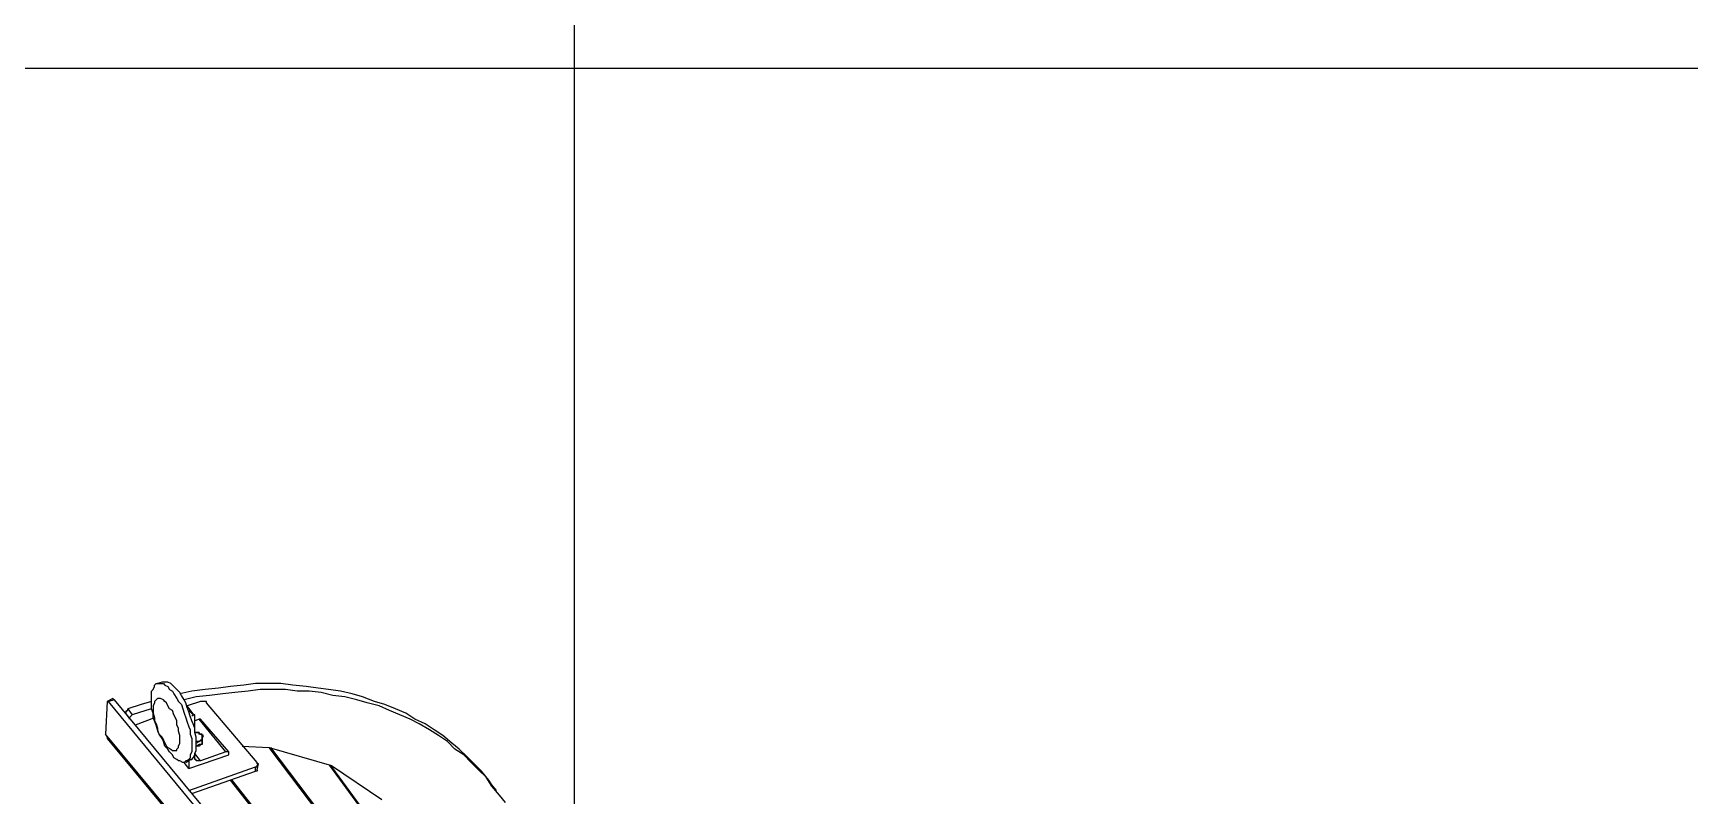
# Model space of a CAD drawing. Extents: x 3 to 592, y 5 to 207.
# Drawn here: x 234.85 to 274.18, y 107.23 to 125.32 of the extents above; entities that cross this region are included whole.
import ezdxf

# ---------------------------------------------------------------- set-up
doc = ezdxf.new("R2010")
doc.units = 0
doc.layers.get('0').update_dxf_attribs({"linetype": 'CONTINUOUS'})
picture_1 = doc.add_image_def('image2.jpg', size_in_pixel=(500, 522))
picture_2 = doc.add_image_def('image3.jpg', size_in_pixel=(600, 560))

msp = doc.modelspace()

# ---------------------------------------------------------------- linework, layer by layer
at = {"color": 7}
for points in [[(238.618889, 108.585), (238.618889, 108.479167), (238.618889, 108.408611), (238.618889, 108.338056), (238.618889, 108.2675), (238.583611, 108.196944), (238.583611, 108.126389), (238.548333, 108.091111), (238.513056, 108.055833), (238.477778, 108.055833), (238.4425, 108.020556), (238.407222, 108.020556), (238.336667, 108.055833), (238.301389, 108.055833), (238.266111, 108.091111), (238.195556, 108.126389), (238.160278, 108.196944), (238.089722, 108.2675), (238.054444, 108.338056), (237.983889, 108.408611), (237.948611, 108.514444), (237.913333, 108.585), (237.842778, 108.690833), (237.8075, 108.796667), (237.772222, 108.9025), (237.736944, 109.008333), (237.701667, 109.078889), (237.701667, 109.184722), (237.666389, 109.290556), (237.666389, 109.396389), (237.666389, 109.466944), (237.666389, 109.572778), (237.666389, 109.643333), (237.666389, 109.713889), (237.701667, 109.749167), (237.736944, 109.819722), (237.736944, 109.855), (237.772222, 109.890278), (237.8075, 109.890278), (237.842778, 109.890278), (237.913333, 109.890278), (237.948611, 109.890278), (237.983889, 109.855), (238.054444, 109.819722), (238.089722, 109.749167), (238.160278, 109.713889), (238.195556, 109.643333), (238.266111, 109.5375), (238.301389, 109.466944), (238.371944, 109.396389), (238.407222, 109.290556), (238.4425, 109.184722), (238.477778, 109.078889), (238.513056, 108.973056), (238.548333, 108.867222), (238.583611, 108.796667), (238.583611, 108.690833)], [(238.336667, 108.655556), (238.301389, 108.761389), (238.301389, 108.831944), (238.266111, 108.9025), (238.266111, 109.008333), (238.230833, 109.078889), (238.195556, 109.149444), (238.160278, 109.255278), (238.089722, 109.290556), (238.054444, 109.361111), (238.019167, 109.431667), (237.983889, 109.466944), (237.948611, 109.502222), (237.878056, 109.5375), (237.842778, 109.5375), (237.8075, 109.5375), (237.772222, 109.502222), (237.736944, 109.466944), (237.736944, 109.431667), (237.701667, 109.361111), (237.701667, 109.325833), (237.701667, 109.255278), (237.701667, 109.184722), (237.736944, 109.078889), (237.736944, 109.008333), (237.772222, 108.937778), (237.8075, 108.831944), (237.8075, 108.761389), (237.842778, 108.690833), (237.913333, 108.620278), (237.948611, 108.549722), (237.983889, 108.479167), (238.019167, 108.408611), (238.054444, 108.373333), (238.125, 108.338056), (238.160278, 108.302778), (238.195556, 108.302778), (238.230833, 108.302778), (238.266111, 108.302778), (238.266111, 108.338056), (238.301389, 108.373333), (238.301389, 108.408611), (238.336667, 108.479167), (238.336667, 108.514444), (238.336667, 108.585)]]:
    msp.add_lwpolyline(points, close=True, dxfattribs=at)
for points in [[(237.913333, 109.925556), (237.8075, 109.890278)], [(238.724722, 108.620278), (238.689444, 108.726111), (238.689444, 108.831944), (238.654167, 108.937778), (238.618889, 109.008333), (238.583611, 109.114167), (238.548333, 109.22), (238.513056, 109.325833), (238.477778, 109.431667), (238.4425, 109.502222), (238.371944, 109.608056), (238.336667, 109.678611), (238.266111, 109.749167), (238.230833, 109.784444), (238.160278, 109.855), (238.125, 109.890278), (238.054444, 109.925556), (238.019167, 109.925556), (237.983889, 109.925556), (237.948611, 109.925556), (237.913333, 109.925556)], [(245.745, 107.491389), (245.674444, 107.597222), (245.498056, 107.808889), (245.321667, 107.985278), (245.145278, 108.161667), (244.968889, 108.338056), (244.7925, 108.479167), (244.580833, 108.655556), (244.369167, 108.796667), (244.1575, 108.937778), (243.910556, 109.043611), (243.698889, 109.184722), (243.451944, 109.290556), (243.205, 109.396389), (242.958056, 109.466944), (242.675833, 109.572778), (242.428889, 109.643333), (242.146667, 109.713889), (241.864444, 109.749167), (241.6175, 109.784444), (241.335278, 109.819722), (241.017778, 109.855), (240.735556, 109.890278), (240.453333, 109.890278), (240.135833, 109.890278), (239.853611, 109.855), (239.536111, 109.819722), (239.253889, 109.784444), (238.936389, 109.749167), (238.618889, 109.713889), (238.336667, 109.643333)], [(246.0625, 107.068056), (245.921389, 107.244444), (245.745, 107.456111), (245.603889, 107.667778), (245.4275, 107.844167), (245.251111, 108.020556), (245.074722, 108.196944), (244.863056, 108.338056), (244.686667, 108.514444), (244.475, 108.655556), (244.263333, 108.796667), (244.016389, 108.937778), (243.804722, 109.043611), (243.557778, 109.149444), (243.310833, 109.255278), (243.063889, 109.361111), (242.781667, 109.431667), (242.534722, 109.502222), (242.2525, 109.572778), (241.970278, 109.608056), (241.688056, 109.678611), (241.405833, 109.713889), (241.123611, 109.713889), (240.841389, 109.749167), (240.559167, 109.749167), (240.241667, 109.749167), (239.959444, 109.713889), (239.641944, 109.678611), (239.359722, 109.643333), (239.042222, 109.608056), (238.724722, 109.572778), (238.4425, 109.502222)], [(236.608056, 109.466944), (236.572778, 108.690833)], [(236.749167, 109.5375), (236.608056, 109.466944)], [(236.643333, 109.466944), (236.608056, 109.466944)], [(236.784444, 109.502222), (236.643333, 109.466944)], [(249.590278, 93.803611), (236.643333, 109.466944)], [(236.749167, 109.5375), (236.784444, 109.502222)], [(249.731389, 93.874167), (236.784444, 109.502222)], [(237.666389, 109.466944), (237.419444, 109.396389), (237.101944, 109.290556)], [(238.830556, 109.466944), (238.513056, 109.361111)], [(238.689444, 109.114167), (238.513056, 109.361111)], [(238.971667, 109.431667), (238.971667, 109.466944), (238.936389, 109.466944), (238.901111, 109.466944), (238.865833, 109.466944), (238.830556, 109.466944)], [(240.171111, 108.020556), (238.971667, 109.431667)], [(237.031389, 109.22), (237.066667, 109.22), (237.066667, 109.255278), (237.101944, 109.255278), (237.101944, 109.290556)], [(237.137222, 109.078889), (237.031389, 109.22)], [(237.031389, 109.22), (237.031389, 109.184722)], [(237.101944, 109.290556), (237.207778, 109.149444)], [(237.207778, 109.149444), (237.1725, 109.114167), (237.137222, 109.078889)], [(237.137222, 109.078889), (237.137222, 109.043611)], [(237.666389, 109.290556), (237.525278, 109.255278), (237.207778, 109.149444)], [(237.736944, 109.078889), (237.278333, 108.9025)], [(238.654167, 109.149444), (238.548333, 109.255278)], [(238.654167, 109.149444), (238.618889, 109.114167)], [(238.689444, 109.114167), (238.689444, 109.149444), (238.654167, 109.149444)], [(238.689444, 108.761389), (238.689444, 109.114167)], [(238.795278, 109.043611), (238.689444, 109.008333)], [(239.430278, 108.2675), (238.795278, 109.043611)], [(238.830556, 109.043611), (238.795278, 109.043611)], [(239.500833, 108.2675), (238.830556, 109.043611)], [(249.907778, 92.639444), (236.572778, 108.690833)], [(236.572778, 108.690833), (236.608056, 108.620278), (236.608056, 108.585)], [(236.608056, 108.585), (249.943056, 92.498333)], [(238.583611, 108.091111), (238.618889, 108.091111), (238.654167, 108.126389), (238.689444, 108.196944), (238.689444, 108.232222), (238.724722, 108.302778), (238.724722, 108.373333), (238.724722, 108.443889), (238.724722, 108.549722), (238.724722, 108.620278)], [(238.689444, 108.726111), (238.724722, 108.726111), (238.76, 108.726111), (238.795278, 108.726111), (238.795278, 108.690833)], [(238.724722, 108.726111), (238.689444, 108.726111)], [(238.795278, 108.690833), (238.795278, 108.726111), (238.724722, 108.726111)], [(238.865833, 108.620278), (238.865833, 108.655556), (238.865833, 108.690833), (238.830556, 108.690833), (238.795278, 108.690833)], [(238.901111, 108.655556), (238.795278, 108.690833)], [(238.865833, 108.620278), (238.865833, 108.585), (238.865833, 108.549722), (238.830556, 108.549722), (238.795278, 108.514444)], [(238.795278, 108.514444), (238.865833, 108.549722)], [(238.865833, 108.620278), (238.901111, 108.655556)], [(238.865833, 108.585), (238.901111, 108.655556)], [(238.865833, 108.549722), (238.865833, 108.620278)], [(238.865833, 108.585), (238.865833, 108.514444)], [(238.865833, 108.443889), (238.865833, 108.549722)], [(238.548333, 107.879444), (239.500833, 108.196944)], [(238.830556, 108.055833), (238.689444, 108.232222)], [(238.689444, 108.126389), (238.689444, 108.196944)], [(238.724722, 108.479167), (238.795278, 108.514444)], [(238.795278, 108.514444), (238.76, 108.514444), (238.724722, 108.514444)], [(238.795278, 108.443889), (238.724722, 108.408611)], [(238.830556, 108.443889), (238.795278, 108.408611), (238.76, 108.408611), (238.724722, 108.408611)], [(238.865833, 108.443889), (238.795278, 108.443889)], [(239.430278, 108.2675), (238.830556, 108.055833)], [(238.865833, 108.514444), (238.865833, 108.443889)], [(238.865833, 108.514444), (238.865833, 108.479167)], [(239.500833, 108.232222), (239.500833, 108.2675), (239.465556, 108.2675), (239.430278, 108.2675)], [(239.500833, 108.196944), (239.500833, 108.232222)], [(239.818333, 108.408611), (240.453333, 108.373333)], [(240.453333, 108.373333), (241.935, 107.95)], [(251.107222, 94.2975), (240.453333, 108.373333)], [(240.488611, 108.373333), (251.1425, 94.2975)], [(238.548333, 107.879444), (238.4425, 108.020556)], [(238.477778, 108.020556), (238.583611, 108.091111)], [(238.548333, 108.055833), (238.548333, 107.879444)], [(238.548333, 107.350278), (240.135833, 107.914722)], [(238.618889, 107.279722), (240.135833, 107.808889)], [(238.830556, 108.055833), (238.795278, 108.055833), (238.76, 108.055833), (238.724722, 108.055833), (238.724722, 108.091111), (238.689444, 108.091111), (238.689444, 108.126389)], [(240.135833, 107.914722), (240.171111, 107.914722), (240.171111, 107.95), (240.206389, 107.985278), (240.171111, 107.985278), (240.171111, 108.020556)], [(240.135833, 107.808889), (240.135833, 107.914722)], [(240.171111, 107.844167), (240.171111, 107.808889), (240.135833, 107.808889)], [(240.171111, 107.844167), (240.206389, 107.985278)], [(251.883333, 94.2975), (241.899722, 107.95)], [(241.935, 107.95), (243.134444, 107.138611)], [(241.935, 107.914722), (251.918611, 94.2975)], [(250.119444, 94.156389), (239.536111, 107.597222)], [(239.571389, 107.597222), (250.154722, 94.191667)], [(245.850833, 107.350278), (245.745, 107.491389)]]:
    msp.add_lwpolyline(points, dxfattribs=at)

# ---------------------------------------------------------------- pictures from other files: only their frames are drawn
image = msp.add_image(picture_2, insert=(160.681648, 50.463991), size_in_units=(87.012, 81.44024))
image.dxf.flags = 7
image = msp.add_image(picture_1, insert=(223.91014, 48.573409), size_in_units=(72.51, 75.913938))
image.dxf.flags = 7

doc.saveas('drawing.dxf')
